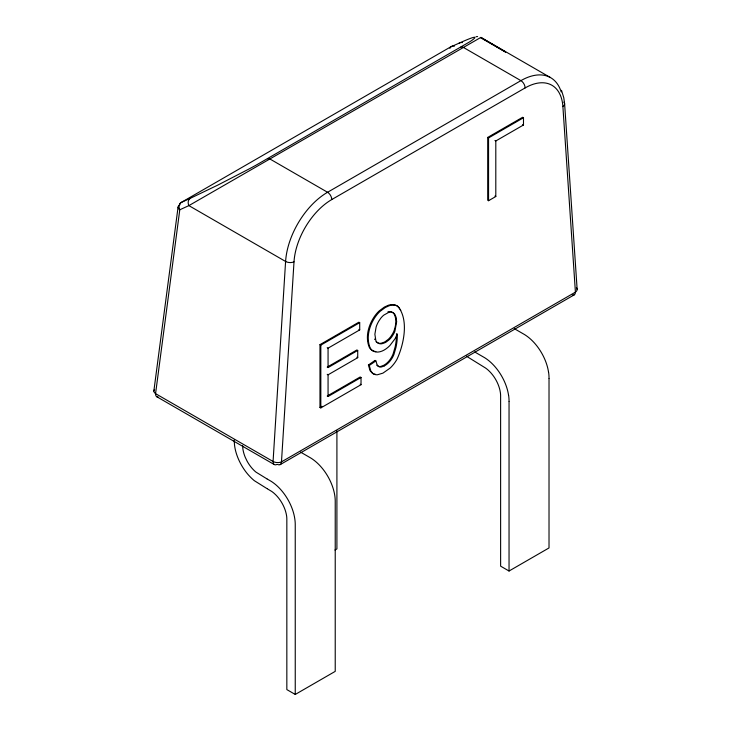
<?xml version="1.0" encoding="UTF-8"?>
<svg xmlns="http://www.w3.org/2000/svg" width="731" height="731" viewBox="0 0 731 731"><rect width="100%" height="100%" fill="white"/><g stroke="black" fill="none" stroke-linecap="round" stroke-linejoin="round"><path stroke-width="1.1" d="M509.041 401.584L509.041 571.021L549.018 547.939L549.018 378.503M158.152 397.006A5.949 3.436 -60 0 1 155.566 393.644L179.78 209.788L188.881 205.621L285.593 261.46L273.074 461.48A5.949 3.436 -60 0 0 276.875 464.487M572.364 295.059A5.949 3.436 60 0 0 575.416 292.144L562.897 106.58A53.546 30.912 -60 0 0 525.123 87.93L331.773 199.554A53.546 30.912 -60 0 0 294.008 261.826L281.481 461.855A5.949 3.436 60 0 1 277.643 464.477M153.848 391.067L178.062 207.211M480.422 37.61L505.706 52.148L480.879 37.4L188.881 205.621A5.949 4.678 65.4 0 1 190.279 198.32L217.893 185.053L249.481 168.742A43.348 2.065 -28.1 0 0 256.215 165.087L469.128 42.16A43.339 2.065 -28.1 0 0 472.135 40.196C485.146 30.419 448.56 48.219 451.219 46.583L181.187 202.478A5.949 3.436 60 0 0 179.78 204.936A5.949 3.427 7.5 0 0 179.78 209.788A5.949 4.678 65.4 0 1 181.187 202.478L190.279 198.32M375.414 374.263A18.942 10.938 -60 0 1 372.307 373.194L370.041 370.654L368.424 364.997L375.012 360.429L375.853 360.922L377.223 365.08L378.932 366.688A10.828 6.25 -60 0 0 381.527 366.953L384.332 365.911M372.938 350.843A22.597 13.048 -60 0 1 370.096 347.728C365.829 337.338 369.438 325.149 375.716 316.331A21.921 12.655 -60 0 1 380.157 311.305L385.292 307.513L389.13 305.768A23.959 13.834 -60 0 1 392.711 305.101L394.95 305.247A23.712 13.688 -60 0 1 397.938 306.408C409.058 319.904 403.85 344.475 396.997 359.259A23.529 13.587 -60 0 1 393.781 364.075A23.2 13.396 -60 0 1 390.08 368.132L382.925 373.139L377.443 374.765A18.942 10.938 -60 0 1 373.148 373.678L370.882 371.138L369.265 365.482L375.853 360.922M495.801 140.964L495.801 196.529L488.555 200.714L487.705 200.23L487.705 137.428L522.647 117.262L523.487 117.746L523.487 124.983L495.801 140.964L494.96 140.48M487.705 137.428L488.555 137.921L523.487 117.746M328.192 395.453L360.182 376.986L361.023 377.47L361.023 384.707L320.818 407.916L319.977 407.432L319.977 344.639L358.866 322.188L359.707 322.673L359.707 329.9L328.064 348.166L327.223 347.682M319.977 344.639L320.818 345.123L359.707 322.673M328.21 366.523L356.883 349.966L357.724 350.451L357.724 357.687L328.064 374.811L327.223 374.327M327.223 367.09L328.064 367.574L357.724 350.451M327.223 396.019L328.064 396.504L361.023 377.47M319.977 407.432L321.932 406.299M280.247 464.578L574.182 294.876M334.962 550.032L336.909 548.908L336.909 430.815M267.519 488.92L271.676 491.415A22.624 13.057 60 0 1 274.335 493.516A23.895 13.798 60 0 1 286.589 515.821A24.242 13.999 60 0 1 286.835 519.366L286.835 689.589L295.251 694.45L335.227 671.369L335.227 500.963A35.764 20.651 60 0 0 334.807 495.728A35.609 20.559 60 0 0 315.819 461.709A37.72 21.775 60 0 0 312.439 459.114A35.453 20.468 60 0 0 310.675 457.953L300.523 452.096M480.879 37.4L550.288 77.468M476.055 36.696L477.626 36.55M375.88 351.629L373.294 350.999M391.158 311.817L391.98 312.137A16.064 9.275 -60 0 1 393.123 312.886A15.132 8.735 -60 0 1 394.082 313.955C396.869 319.045 395.919 325.432 394.073 330.695A14.218 8.205 -60 0 1 392.748 333.51L391.131 336.077A13.651 7.886 -60 0 1 388.316 339.285L385.612 341.359A19.18 11.075 -60 0 1 383.857 342.327L381.143 343.241A14.063 8.123 -60 0 1 378.338 343.104L376.739 342.272A15.049 8.69 -60 0 1 376.063 341.66M474.693 351.958L484.479 357.605A35.453 20.468 60 0 1 486.252 358.766A37.72 21.775 60 0 1 489.633 361.37A35.609 20.559 60 0 1 508.575 395.37M514.313 328.667L524.465 334.524A35.453 20.468 60 0 1 526.229 335.684A37.72 21.775 60 0 1 529.61 338.279A35.609 20.559 60 0 1 548.552 372.28M522.647 124.489L523.487 124.983M494.96 196.036L495.801 196.529M396.44 333.729L397.28 334.213L397.317 335.73A47.826 27.614 -60 0 1 396.321 345.699A55.739 32.182 -60 0 1 395.937 347.59L393.945 354.407A15.004 8.662 -60 0 1 390.19 360.913A15.196 8.772 -60 0 1 384.332 365.865M358.866 329.416L359.707 329.9M356.883 357.194L357.724 357.687M368.424 364.997L369.265 365.482M360.182 384.214L361.023 384.707M509.041 571.021L500.625 566.159L500.616 395.937A24.242 13.999 60 0 0 500.342 392.383A23.895 13.798 60 0 0 488.125 370.087A22.624 13.057 60 0 0 485.466 367.985L468.114 357.24A37.436 21.619 60 0 1 466.789 356.116M156.681 396.668L274.18 464.505M267.126 478.979L270.689 481.035A35.453 20.468 60 0 1 272.462 482.195A37.72 21.775 60 0 1 275.843 484.799A35.609 20.559 60 0 1 294.785 518.8A35.764 20.651 60 0 1 295.242 524.045L295.251 694.45M267.153 488.71L254.324 480.678A37.436 21.619 60 0 1 250.395 477.069L249.125 475.726A34.686 20.02 60 0 1 245.351 471.139A35.956 20.76 60 0 1 237.548 456.921L236.881 455.102A34.375 19.847 60 0 1 234.55 445.261L234.295 442.218A63.268 36.523 60 0 1 234.212 440.126M266.943 478.869L255.987 472.125A22.972 13.268 60 0 1 252.551 468.836L251.738 467.922A24.315 14.035 60 0 1 247.124 461.188L245.342 457.515A24.096 13.907 60 0 1 243.368 451.456L243.121 450.287A22.232 12.838 60 0 1 242.802 448.149L242.646 445.59M376.821 365.198L378.091 366.204A10.828 6.25 -60 0 0 380.687 366.459L383.483 365.427A15.196 8.772 -60 0 0 389.376 360.465A15.004 8.662 -60 0 0 393.114 353.923L395.096 347.106A55.739 32.182 -60 0 0 395.48 345.215M399.491 308.208L397.097 305.914A23.712 13.688 -60 0 0 394.11 304.763L391.862 304.608A23.959 13.834 -60 0 0 388.289 305.284L384.451 307.029L379.316 310.821A21.921 12.655 -60 0 0 374.866 315.847C368.598 324.665 364.988 336.854 369.256 347.243A22.597 13.048 -60 0 0 372.097 350.359C376.894 353.996 383.172 351.282 387.275 347.91A20.632 11.915 -60 0 0 390.052 345.343L394.914 338.91A20.879 12.052 -60 0 0 397.28 334.213M400.159 309.222L400.752 310.355M374.619 339.056L374.793 339.568M561.499 90.315L563.775 97.716L564.624 103.903L577.152 289.467M375.012 360.429L375.122 361.013M396.467 335.173L396.467 335.237A47.826 27.614 -60 0 1 395.48 345.215M549.018 378.265L549.018 377.534A35.764 20.651 60 0 0 548.597 372.298M509.041 401.346L509.041 400.615A35.764 20.651 60 0 0 508.621 395.38M488.555 137.921L488.555 200.714M328.064 348.166L328.064 367.574M328.064 374.811L328.064 396.504M320.818 345.123L320.818 407.916M561.198 91.951A59.494 34.348 -60 0 0 520.911 80.638L463.6 47.542A5.949 3.436 60 0 0 460.804 47.159M525.123 87.93A5.949 3.436 60 0 0 520.911 80.638L327.561 192.271A59.494 34.348 -60 0 0 285.602 261.451M331.773 199.554A5.949 3.436 60 0 0 327.561 192.271L270.242 159.175A5.949 3.436 60 0 0 267.445 158.791M154.588 389.468A5.949 3.427 7.5 0 0 155.566 393.644L273.074 461.48A5.949 3.171 3.6 0 0 281.481 461.855L575.416 292.144A5.949 3.682 -3.9 0 0 576.403 287.712M293.999 261.826A5.949 3.171 3.6 0 1 285.593 261.46M563.875 102.148A5.949 3.682 -3.9 0 1 562.897 106.58M459.178 43.074A5.949 5.016 66.2 0 1 462.421 42.636M449.903 48.401A5.949 3.436 60 0 1 451.219 46.583A5.949 5.016 66.2 0 1 454.463 46.144M387.896 311.89A13.195 7.621 -60 0 1 390.281 311.653M396.622 321.868L394.914 331.18A14.218 8.205 -60 0 1 393.589 333.994L391.971 336.571A13.651 7.886 -60 0 1 389.157 339.769L386.452 341.843A19.18 11.075 -60 0 1 384.698 342.812L381.984 343.725A14.063 8.123 -60 0 1 379.179 343.588L377.58 342.757A15.049 8.69 -60 0 1 375.844 340.536L374.875 334.241L376.136 326.958A17.005 9.814 -60 0 1 378.128 322.316A18.138 10.472 -60 0 1 378.969 320.854L380.769 318.232A13.916 8.032 -60 0 1 383.812 315.107L388.737 312.375A13.195 7.621 -60 0 1 391.569 312.201L392.821 312.621A16.064 9.275 -60 0 1 393.963 313.371A15.132 8.735 -60 0 1 394.923 314.44L396.193 317.528L396.622 321.868"/></g></svg>
